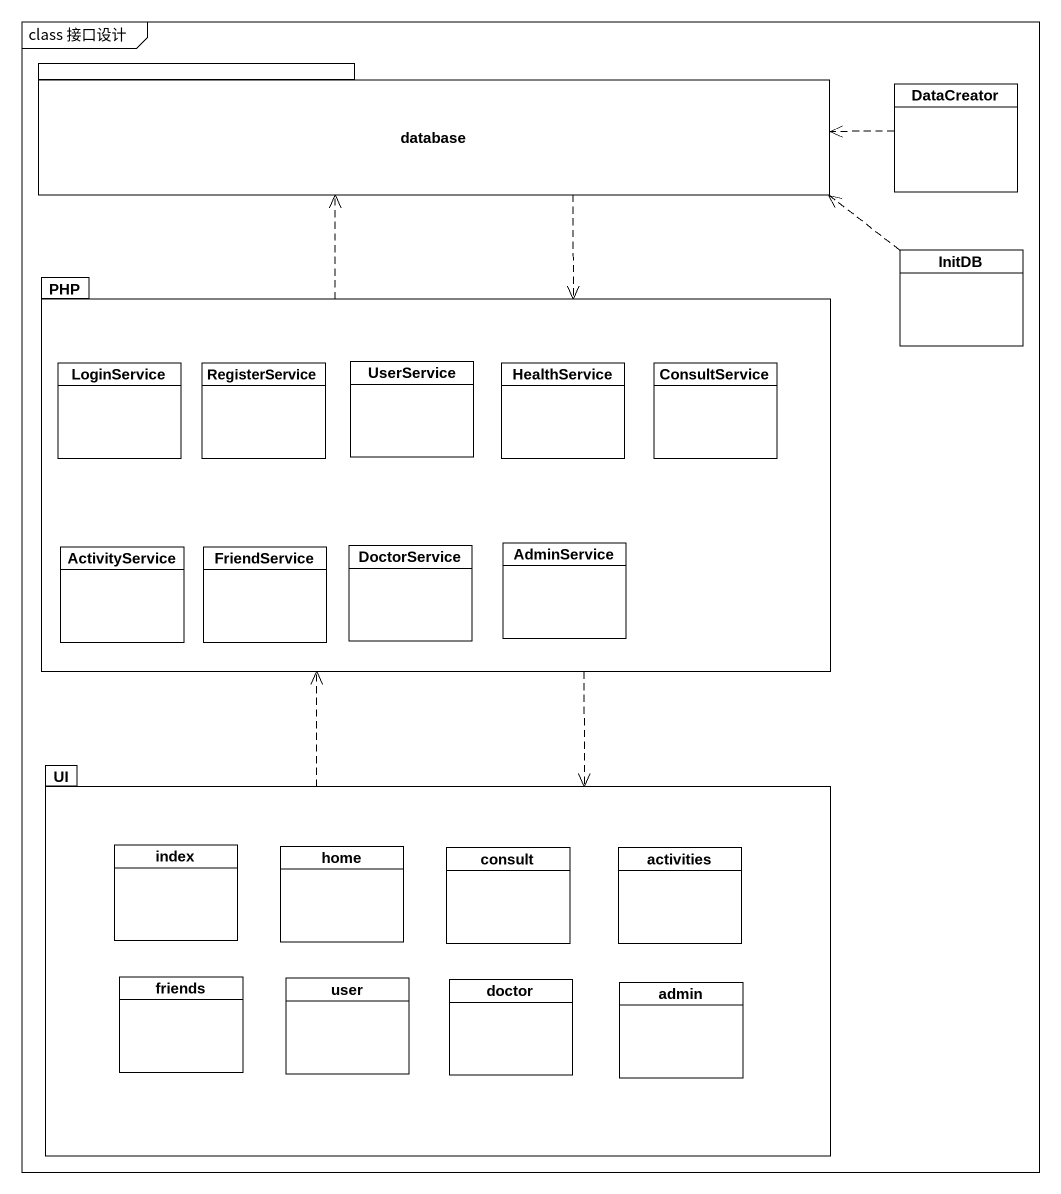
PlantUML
@startuml
mainframe class 接口设计
hide circle
hide empty members
package "database" as database_ {
}
class DataCreator
package PHP {
  class LoginService
  class RegisterService
  class UserService
  class HealthService
  class ConsultService
  class ActivityService
  class FriendService
  class DoctorService
  class AdminService
}
class InitDB
package UI {
  class index
  class home
  class consult
  class activities
  class friends
  class user
  class doctor
  class admin
}
database_ ..> PHP
DataCreator .left.> database_
PHP .up.> database_
PHP ..> UI
InitDB .left.> database_
UI .up.> PHP
@enduml
